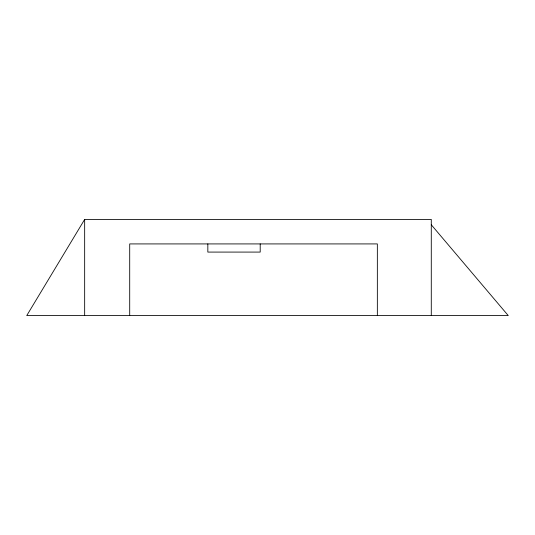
<?xml version="1.0" encoding="UTF-8"?>
<svg xmlns="http://www.w3.org/2000/svg" width="535" height="535" viewBox="0 0 535 535"><rect width="100%" height="100%" fill="white"/><g stroke="black" fill="none" stroke-linecap="round" stroke-linejoin="round"><path stroke-width="0.8" d="M431.284 315.576L431.284 219.424L84.657 219.424L26.75 315.576L508.25 315.576L431.284 224.774M377.349 315.576L377.349 243.92L129.704 243.92L129.704 315.576M260.204 243.92L260.204 252.085L207.834 252.085L207.834 243.92M84.657 219.424L84.657 315.576"/></g></svg>
